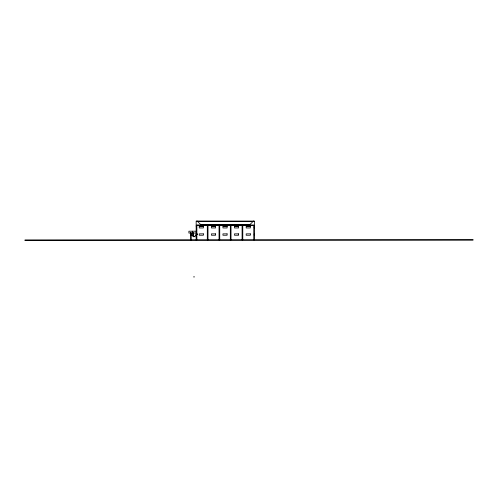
<?xml version="1.0" encoding="UTF-8"?>
<svg xmlns="http://www.w3.org/2000/svg" width="498" height="498" viewBox="0 0 498 498"><rect width="100%" height="100%" fill="white"/><g stroke="black" fill="none" stroke-linecap="round" stroke-linejoin="round"><path stroke-width="0.75" d="M192.328 233.774L192.465 232.491M196.162 233.052L196.629 232.709M193.075 234.34L193.604 232.902M196.417 234.353L195.428 235.654L197.351 233.879M196.81 234.353L197.077 234.016M195.509 235.672L197.283 234.471M193.405 236.787L195.204 236.594M196.162 225.656L196.859 225.656L196.859 239.918M254.447 225.656L253.756 225.656L253.756 239.918M196.162 226.652L196.629 226.652M199.225 226.652L203.383 226.652M211.438 226.652L215.603 226.652M222.948 226.652L227.107 226.652M234.471 226.652L238.629 226.652M246.186 226.652L250.345 226.652M196.162 231.203L188.885 231.203L188.885 233.052L196.629 233.052M196.162 235.062L196.629 235.062M195.129 235.268L195.751 235.268M196.162 236.22L196.629 236.22M196.162 237.378L196.629 237.378M193.492 276.894L194.562 276.894M190.852 234.938L192.875 236.064L192.826 235.181M191.5 233.213L193.093 234.402M190.958 234.359L191.637 235.181M191.108 233.96L192.751 236.002M193.99 236.114L194.12 236.594M193.124 233.462L193.479 235.934M190.784 233.052L190.734 232.709L190.734 233.052M254.447 239.918L254.447 221.106L253.395 221.106L249.928 224.573L200.688 224.573L197.22 221.106L196.162 221.106L196.168 240.148M254.241 226.584L254.241 227.972M254.241 233.861L254.241 235.249M242.781 239.918L242.781 225.656L242.084 225.656L242.084 239.918M231.016 239.918L231.016 225.656L230.325 225.656L230.325 239.918M219.736 239.918L219.736 225.656L219.045 225.656L219.045 239.918M207.996 239.918L207.996 225.656L207.305 225.656L207.305 239.918M196.442 226.652L196.442 232.709M196.442 233.052L196.442 239.918M196.28 232.709L196.28 233.052M193.205 232.709L193.205 233.052M192.44 231.203L192.44 233.052M191.251 233.052L191.251 239.918M190.56 233.052L190.616 239.918M253.968 221.199L196.61 221.205L253.968 221.255M253.968 225.152L196.61 225.152L253.968 225.214M203.383 226.584L199.225 226.584L199.225 227.972L203.383 227.972L203.383 226.584M215.603 226.584L211.438 226.584L211.438 227.972L215.603 227.972L215.603 226.584M227.107 226.584L222.948 226.584L222.948 227.972L227.107 227.972L227.107 226.584M238.629 226.584L234.471 226.584L234.471 227.972L238.629 227.972L238.629 226.584M250.345 226.584L246.186 226.584L246.186 227.972L250.345 227.972L250.345 226.584M203.383 233.861L199.225 233.861L199.225 235.249L203.383 235.249L203.383 233.861M215.603 233.861L211.438 233.861L211.438 235.249L215.603 235.249L215.603 233.861M227.107 233.861L222.948 233.861L222.948 235.249L227.107 235.249L227.107 233.861M238.629 233.861L234.471 233.861L234.471 235.249L238.629 235.249L238.629 233.861M250.345 233.861L246.186 233.861L246.186 235.249L250.345 235.249L250.345 233.861M473.1 239.918L24.9 240.148L473.1 239.918"/></g></svg>
